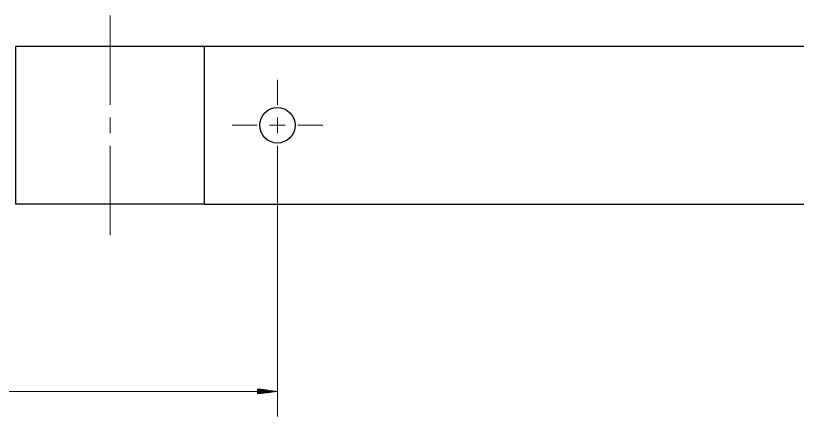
# Model space of a CAD drawing. Header units: millimetres. Extents: x 2210 to 79821, y -19430 to 2344.
# Drawn here: x 4800.9 to 4900.2, y 1577.4 to 1628.2 of the extents above; entities that cross this region are included whole.
import ezdxf

# ---------------------------------------------------------------- set-up
doc = ezdxf.new("R2010")
doc.units = ezdxf.units.MM
doc.layers.add('101', color=7, linetype='Continuous', true_color=0xffffff)

msp = doc.modelspace()

# ---------------------------------------------------------------- linework, layer by layer
at = {"layer": '101', "color": 163, "linetype": 'Continuous', "lineweight": 25}
for p, q in [((4800.927, 1624.31), (4800.927, 1604.31)), ((4915.924, 1624.31), (4824.926, 1624.31)), ((4824.927, 1604.31), (4824.927, 1624.31)), ((4824.926, 1604.31), (4915.924, 1604.31))]:
    msp.add_line(p, q, dxfattribs=at)
at = {"layer": '101', "color": 151, "linetype": 'Continuous', "lineweight": 18}
for p, q in [((4834.177, 1616.901), (4834.177, 1620.076)), ((4812.927, 1615.314), (4812.927, 1613.307)), ((4834.177, 1613.307), (4834.177, 1615.314)), ((4831.586, 1614.31), (4828.411, 1614.31)), ((4833.174, 1614.31), (4835.18, 1614.31)), ((4836.768, 1614.31), (4839.943, 1614.31)), ((4834.177, 1611.72), (4834.177, 1608.545))]:
    msp.add_line(p, q, dxfattribs=at)
at = {"layer": '101', "color": 22, "linetype": 'Continuous', "lineweight": 18}
for p, q in [((4834.177, 1608.545), (4834.177, 1577.36)), ((4761.677, 1580.535), (4834.177, 1580.535)), ((4834.177, 1580.535), (4831.637, 1580.87)), ((4831.637, 1580.87), (4831.637, 1580.201)), ((4831.637, 1580.865), (4831.669, 1580.865)), ((4831.637, 1580.865), (4831.669, 1580.865)), ((4831.637, 1580.815), (4832.055, 1580.815)), ((4831.637, 1580.764), (4832.441, 1580.764)), ((4831.637, 1580.713), (4832.826, 1580.713)), ((4831.637, 1580.662), (4833.212, 1580.662)), ((4831.637, 1580.611), (4833.598, 1580.611)), ((4831.637, 1580.561), (4833.984, 1580.561)), ((4831.637, 1580.201), (4834.177, 1580.535)), ((4831.637, 1580.51), (4833.984, 1580.51)), ((4831.637, 1580.459), (4833.598, 1580.459)), ((4831.637, 1580.408), (4833.212, 1580.408)), ((4831.637, 1580.357), (4832.826, 1580.357)), ((4831.637, 1580.307), (4832.441, 1580.307)), ((4831.637, 1580.256), (4832.055, 1580.256)), ((4831.637, 1580.205), (4831.669, 1580.205)), ((4831.637, 1580.205), (4831.669, 1580.205))]:
    msp.add_line(p, q, dxfattribs=at)
at = {"layer": '101', "color": 163, "linetype": 'Continuous', "lineweight": 25}
msp.add_circle((4834.177, 1614.31), 2.25, dxfattribs=at)
at = {"layer": '101', "color": 151, "linetype": 'Continuous', "lineweight": 18}
for points, knots in [([(4812.927, 1628.235), (4812.927, 1626.648), (4812.927, 1616.901)], [0, 0, 0.140063, 1, 1]), ([(4812.927, 1611.72), (4812.927, 1603.56), (4812.927, 1600.385)], [0, 0, 0.719874, 1, 1])]:
    msp.add_open_spline(points, degree=1, knots=knots, dxfattribs=at)
at = {"layer": '101', "color": 163, "linetype": 'Continuous', "lineweight": 25}
for points in [[(4824.927, 1624.31), (4824.518, 1624.31), (4823.319, 1624.31), (4821.412, 1624.31), (4818.927, 1624.31), (4816.033, 1624.31), (4812.927, 1624.31), (4809.821, 1624.31), (4806.927, 1624.31), (4804.442, 1624.31), (4802.535, 1624.31), (4801.336, 1624.31), (4800.927, 1624.31)], [(4824.927, 1604.31), (4824.518, 1604.31), (4823.319, 1604.31), (4821.412, 1604.31), (4818.927, 1604.31), (4816.033, 1604.31), (4812.927, 1604.31), (4809.821, 1604.31), (4806.927, 1604.31), (4804.442, 1604.31), (4802.535, 1604.31), (4801.336, 1604.31), (4800.927, 1604.31)]]:
    msp.add_open_spline(points, degree=1, knots=[0, 0, 0.017037, 0.066987, 0.146447, 0.25, 0.370591, 0.5, 0.629409, 0.75, 0.853553, 0.933013, 0.982963, 1, 1], dxfattribs=at)

doc.saveas('drawing.dxf')
